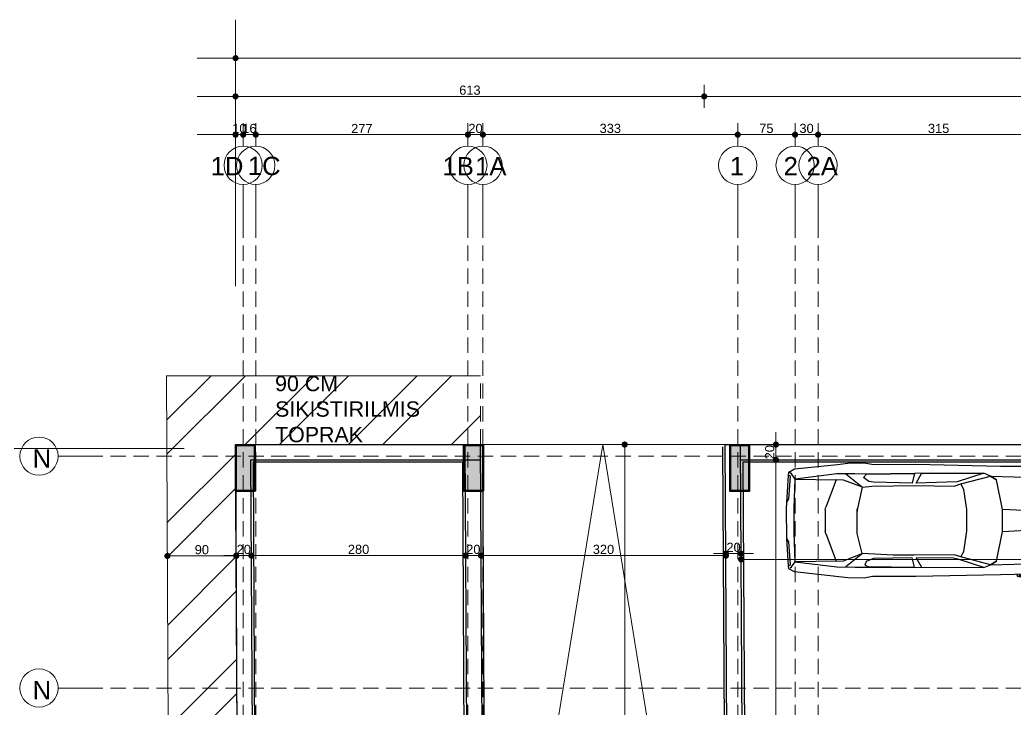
# Model space of a CAD drawing. Header units: millimetres. Extents: x 38129 to 72024, y -56282 to 16512.
# Drawn here: x 41713 to 43014, y -43202 to -42302 of the extents above; entities that cross this region are included whole.
import ezdxf

# ---------------------------------------------------------------- set-up
doc = ezdxf.new("R2010")
doc.units = ezdxf.units.MM
doc.linetypes.add('HIDDEN', pattern=[0.375, 0.25, -0.125])
for name, color, linetype, lineweight in [('AKS', 55, 'HIDDEN', 0), ('ARABA', 167, 'Continuous', 25), ('COLUMN4', 3, 'Continuous', 50), ('DIŞÖLÇÜ', 37, 'Continuous', 0), ('DUVAR', 255, 'Continuous', 30), ('Islak Tefriş', 35, 'Continuous', 13), ('mahal', 7, 'Continuous', 5), ('TARAMA', 252, 'Continuous', 0), ('ölçü İÇ', 31, 'Continuous', 0)]:
    doc.layers.add(name, color=color, linetype=linetype, lineweight=lineweight)
doc.layers.add('sıva', color=41, linetype='Continuous')
doc.styles.add('icdisolcu_yazi', font='arial.ttf')
doc.styles.get("Standard").update_dxf_attribs({"font": 'arial.ttf'})
doc.dimstyles.new('İç Ölçü', dxfattribs={"dimtxt": 12, "dimasz": 8, "dimexe": 5, "dimexo": 0, "dimgap": 2, "dimtad": 1, "dimdec": 0, "dimzin": 12, "dimdsep": 46, "dimtxsty": 'icdisolcu_yazi', "dimblk": 'DOT', "dimcen": 8, "dimdle": 5, "dimclrd": 256, "dimclre": 256, "dimclrt": 7, "dimadec": 0, "dimazin": 3, "dimtfac": 1, "dimtdec": 0, "dimtix": 1, "dimtmove": 2, "dimatfit": 3, "dimldrblk": 'DOT', "dimfxl": 0, "dimtolj": 1, "dimtzin": 0, "dimlwd": -1, "dimlwe": -1, "dimarcsym": 0})

# ---------------------------------------------------------------- blocks, each defined once
blk = doc.blocks.new('_Dot')
at = {"color": 0, "lineweight": -2}
blk.add_line((-0.5, 0), (-1, 0), dxfattribs=at)
at = {"color": 0, "lineweight": 30, "const_width": 0.5}
blk.add_lwpolyline([(-0.25, 0, 1), (0.25, 0, 1)], format="xyb", close=True, dxfattribs=at)
blk = doc.blocks.new('*D584')
at = {"layer": 'Defpoints', "color": 0, "lineweight": 120, "transparency": 16777216}
for p in [(42318.6, -42451.5), (42651.5, -42451.5), (42651.5, -42451.5)]:
    blk.add_point(p, dxfattribs=at)
at = {"layer": 'DIŞÖLÇÜ', "transparency": 16777216}
for p, q in [((42318.6, -42451.5), (42318.6, -42446.5)), ((42651.5, -42451.5), (42651.5, -42446.5))]:
    blk.add_line(p, q, dxfattribs=at)
at = {"layer": 'DIŞÖLÇÜ', "linetype": 'Continuous', "transparency": 16777216}
blk.add_line((42326.6, -42451.5), (42643.5, -42451.5), dxfattribs=at)
at = {"layer": 'DIŞÖLÇÜ', "transparency": 16777216, "xscale": 8, "yscale": 8, "zscale": 8, "rotation": 180}
blk.add_blockref('_Dot', (42318.6, -42451.5), dxfattribs=at)
at = {"layer": 'DIŞÖLÇÜ', "transparency": 16777216, "xscale": 8, "yscale": 8, "zscale": 8}
blk.add_blockref('_Dot', (42651.5, -42451.5), dxfattribs=at)
at = {"layer": 'DIŞÖLÇÜ', "color": 7, "transparency": 16777216, "insert": (42485, -42443.4), "char_height": 12, "attachment_point": 5, "style": 'icdisolcu_yazi'}
blk.add_mtext('\\A1;333', dxfattribs=at)
blk = doc.blocks.new('*D585')
at = {"layer": 'Defpoints', "color": 0, "lineweight": 120, "transparency": 16777216}
for p in [(42651.5, -42451.5), (42726.5, -42451.5), (42726.5, -42451.5)]:
    blk.add_point(p, dxfattribs=at)
at = {"layer": 'DIŞÖLÇÜ', "transparency": 16777216}
for p, q in [((42651.5, -42451.5), (42651.5, -42446.5)), ((42726.5, -42451.5), (42726.5, -42446.5))]:
    blk.add_line(p, q, dxfattribs=at)
at = {"layer": 'DIŞÖLÇÜ', "linetype": 'Continuous', "transparency": 16777216}
blk.add_line((42659.5, -42451.5), (42718.5, -42451.5), dxfattribs=at)
at = {"layer": 'DIŞÖLÇÜ', "transparency": 16777216, "xscale": 8, "yscale": 8, "zscale": 8, "rotation": 180}
blk.add_blockref('_Dot', (42651.5, -42451.5), dxfattribs=at)
at = {"layer": 'DIŞÖLÇÜ', "transparency": 16777216, "xscale": 8, "yscale": 8, "zscale": 8}
blk.add_blockref('_Dot', (42726.5, -42451.5), dxfattribs=at)
at = {"layer": 'DIŞÖLÇÜ', "color": 7, "transparency": 16777216, "insert": (42689, -42443.4), "char_height": 12, "attachment_point": 5, "style": 'icdisolcu_yazi'}
blk.add_mtext('\\A1;75', dxfattribs=at)
blk = doc.blocks.new('*D586')
at = {"layer": 'Defpoints', "color": 0, "lineweight": 120, "transparency": 16777216}
for p in [(42756.5, -42451.5), (43071.6, -42451.5), (43071.6, -42451.5)]:
    blk.add_point(p, dxfattribs=at)
at = {"layer": 'DIŞÖLÇÜ', "transparency": 16777216}
for p, q in [((42756.5, -42451.5), (42756.5, -42446.5)), ((43071.6, -42451.5), (43071.6, -42446.5))]:
    blk.add_line(p, q, dxfattribs=at)
at = {"layer": 'DIŞÖLÇÜ', "linetype": 'Continuous', "transparency": 16777216}
blk.add_line((42764.5, -42451.5), (43063.6, -42451.5), dxfattribs=at)
at = {"layer": 'DIŞÖLÇÜ', "transparency": 16777216, "xscale": 8, "yscale": 8, "zscale": 8, "rotation": 180}
blk.add_blockref('_Dot', (42756.5, -42451.5), dxfattribs=at)
at = {"layer": 'DIŞÖLÇÜ', "transparency": 16777216, "xscale": 8, "yscale": 8, "zscale": 8}
blk.add_blockref('_Dot', (43071.6, -42451.5), dxfattribs=at)
at = {"layer": 'DIŞÖLÇÜ', "color": 7, "transparency": 16777216, "insert": (42914.1, -42443.4), "char_height": 12, "attachment_point": 5, "style": 'icdisolcu_yazi'}
blk.add_mtext('\\A1;315', dxfattribs=at)
blk = doc.blocks.new('*D592')
at = {"layer": 'Defpoints', "color": 0, "lineweight": 120, "transparency": 16777216}
for p in [(41995.2, -42351.5), (44091.6, -42351.5), (44091.6, -42351.5)]:
    blk.add_point(p, dxfattribs=at)
at = {"layer": 'DIŞÖLÇÜ', "transparency": 16777216}
for p, q in [((41995.2, -42351.5), (41995.2, -42346.5)), ((44091.6, -42351.5), (44091.6, -42346.5))]:
    blk.add_line(p, q, dxfattribs=at)
at = {"layer": 'DIŞÖLÇÜ', "linetype": 'Continuous', "transparency": 16777216}
blk.add_line((42003.2, -42351.5), (44083.6, -42351.5), dxfattribs=at)
at = {"layer": 'DIŞÖLÇÜ', "transparency": 16777216, "xscale": 8, "yscale": 8, "zscale": 8, "rotation": 180}
blk.add_blockref('_Dot', (41995.2, -42351.5), dxfattribs=at)
at = {"layer": 'DIŞÖLÇÜ', "transparency": 16777216, "xscale": 8, "yscale": 8, "zscale": 8}
blk.add_blockref('_Dot', (44091.6, -42351.5), dxfattribs=at)
at = {"layer": 'DIŞÖLÇÜ', "color": 7, "transparency": 16777216, "insert": (43043.4, -42343.4), "char_height": 12, "attachment_point": 5, "style": 'icdisolcu_yazi'}
blk.add_mtext('\\A1;2096', dxfattribs=at)
blk = doc.blocks.new('*D610')
at = {"layer": 'Defpoints', "color": 0, "lineweight": 120, "transparency": 16777216}
for p in [(42607.7, -42401.5), (44091.6, -42401.5), (44091.6, -42401.5)]:
    blk.add_point(p, dxfattribs=at)
at = {"layer": 'DIŞÖLÇÜ', "transparency": 16777216}
for p, q in [((42607.7, -42401.5), (42607.7, -42396.5)), ((44091.6, -42401.5), (44091.6, -42396.5))]:
    blk.add_line(p, q, dxfattribs=at)
at = {"layer": 'DIŞÖLÇÜ', "linetype": 'Continuous', "transparency": 16777216}
blk.add_line((42615.7, -42401.5), (44083.6, -42401.5), dxfattribs=at)
at = {"layer": 'DIŞÖLÇÜ', "transparency": 16777216, "xscale": 8, "yscale": 8, "zscale": 8, "rotation": 180}
blk.add_blockref('_Dot', (42607.7, -42401.5), dxfattribs=at)
at = {"layer": 'DIŞÖLÇÜ', "transparency": 16777216, "xscale": 8, "yscale": 8, "zscale": 8}
blk.add_blockref('_Dot', (44091.6, -42401.5), dxfattribs=at)
at = {"layer": 'DIŞÖLÇÜ', "color": 7, "transparency": 16777216, "insert": (43349.7, -42393.4), "char_height": 12, "attachment_point": 5, "style": 'icdisolcu_yazi'}
blk.add_mtext('\\A1;1484', dxfattribs=at)
blk = doc.blocks.new('*D613')
at = {"layer": 'Defpoints', "color": 0, "lineweight": 120, "transparency": 16777216}
for p in [(41995.2, -42401.5), (41995.2, -42401.5), (42607.7, -42401.5)]:
    blk.add_point(p, dxfattribs=at)
at = {"layer": 'DIŞÖLÇÜ', "transparency": 16777216}
for p, q in [((41995.2, -42401.5), (41995.2, -42396.5)), ((42607.7, -42401.5), (42607.7, -42396.5))]:
    blk.add_line(p, q, dxfattribs=at)
at = {"layer": 'DIŞÖLÇÜ', "linetype": 'Continuous', "transparency": 16777216}
blk.add_line((42599.7, -42401.5), (42003.2, -42401.5), dxfattribs=at)
at = {"layer": 'DIŞÖLÇÜ', "transparency": 16777216, "xscale": 8, "yscale": 8, "zscale": 8, "rotation": 180}
blk.add_blockref('_Dot', (41995.2, -42401.5), dxfattribs=at)
at = {"layer": 'DIŞÖLÇÜ', "transparency": 16777216, "xscale": 8, "yscale": 8, "zscale": 8}
blk.add_blockref('_Dot', (42607.7, -42401.5), dxfattribs=at)
at = {"layer": 'DIŞÖLÇÜ', "color": 7, "transparency": 16777216, "insert": (42301.5, -42393.4), "char_height": 12, "attachment_point": 5, "style": 'icdisolcu_yazi'}
blk.add_mtext('\\A1;613', dxfattribs=at)
blk = doc.blocks.new('*D614')
at = {"layer": 'Defpoints', "color": 0, "lineweight": 120, "transparency": 16777216}
for p in [(42726.5, -42451.5), (42756.5, -42451.5), (42756.5, -42451.5)]:
    blk.add_point(p, dxfattribs=at)
at = {"layer": 'DIŞÖLÇÜ', "transparency": 16777216}
for p, q in [((42726.5, -42451.5), (42726.5, -42446.5)), ((42756.5, -42451.5), (42756.5, -42446.5))]:
    blk.add_line(p, q, dxfattribs=at)
at = {"layer": 'DIŞÖLÇÜ', "linetype": 'Continuous', "transparency": 16777216}
blk.add_line((42734.5, -42451.5), (42748.5, -42451.5), dxfattribs=at)
at = {"layer": 'DIŞÖLÇÜ', "transparency": 16777216, "xscale": 8, "yscale": 8, "zscale": 8, "rotation": 180}
blk.add_blockref('_Dot', (42726.5, -42451.5), dxfattribs=at)
at = {"layer": 'DIŞÖLÇÜ', "transparency": 16777216, "xscale": 8, "yscale": 8, "zscale": 8}
blk.add_blockref('_Dot', (42756.5, -42451.5), dxfattribs=at)
at = {"layer": 'DIŞÖLÇÜ', "color": 7, "transparency": 16777216, "insert": (42741.5, -42443.4), "char_height": 12, "attachment_point": 5, "style": 'icdisolcu_yazi'}
blk.add_mtext('\\A1;30', dxfattribs=at)
blk = doc.blocks.new('*D616')
at = {"layer": 'Defpoints', "color": 0, "lineweight": 120, "transparency": 16777216}
for p in [(42298.9, -42451.5), (42298.9, -42451.5), (42318.6, -42451.5)]:
    blk.add_point(p, dxfattribs=at)
at = {"layer": 'DIŞÖLÇÜ', "linetype": 'Continuous', "transparency": 16777216}
for p, q in [((42290.9, -42451.5), (42282.9, -42451.5)), ((42318.6, -42451.5), (42298.9, -42451.5)), ((42326.6, -42451.5), (42334.6, -42451.5))]:
    blk.add_line(p, q, dxfattribs=at)
at = {"layer": 'DIŞÖLÇÜ', "transparency": 16777216}
for p, q in [((42298.9, -42451.5), (42298.9, -42446.5)), ((42318.6, -42451.5), (42318.6, -42446.5))]:
    blk.add_line(p, q, dxfattribs=at)
at = {"layer": 'DIŞÖLÇÜ', "transparency": 16777216, "xscale": 8, "yscale": 8, "zscale": 8}
blk.add_blockref('_Dot', (42298.9, -42451.5), dxfattribs=at)
at = {"layer": 'DIŞÖLÇÜ', "transparency": 16777216, "xscale": 8, "yscale": 8, "zscale": 8, "rotation": 180}
blk.add_blockref('_Dot', (42318.6, -42451.5), dxfattribs=at)
at = {"layer": 'DIŞÖLÇÜ', "color": 7, "transparency": 16777216, "insert": (42308.8, -42443.4), "char_height": 12, "attachment_point": 5, "style": 'icdisolcu_yazi'}
blk.add_mtext('\\A1;20', dxfattribs=at)
blk = doc.blocks.new('*D617')
at = {"layer": 'Defpoints', "color": 0, "lineweight": 120, "transparency": 16777216}
for p in [(42021.6, -42451.5), (42021.6, -42451.5), (42298.9, -42451.5)]:
    blk.add_point(p, dxfattribs=at)
at = {"layer": 'DIŞÖLÇÜ', "transparency": 16777216}
for p, q in [((42021.6, -42451.5), (42021.6, -42446.5)), ((42298.9, -42451.5), (42298.9, -42446.5))]:
    blk.add_line(p, q, dxfattribs=at)
at = {"layer": 'DIŞÖLÇÜ', "linetype": 'Continuous', "transparency": 16777216}
blk.add_line((42290.9, -42451.5), (42029.6, -42451.5), dxfattribs=at)
at = {"layer": 'DIŞÖLÇÜ', "transparency": 16777216, "xscale": 8, "yscale": 8, "zscale": 8, "rotation": 180}
blk.add_blockref('_Dot', (42021.6, -42451.5), dxfattribs=at)
at = {"layer": 'DIŞÖLÇÜ', "transparency": 16777216, "xscale": 8, "yscale": 8, "zscale": 8}
blk.add_blockref('_Dot', (42298.9, -42451.5), dxfattribs=at)
at = {"layer": 'DIŞÖLÇÜ', "color": 7, "transparency": 16777216, "insert": (42160.3, -42443.5), "char_height": 12, "attachment_point": 5, "style": 'icdisolcu_yazi'}
blk.add_mtext('\\A1;277', dxfattribs=at)
blk = doc.blocks.new('*D618')
at = {"layer": 'Defpoints', "color": 0, "lineweight": 120, "transparency": 16777216}
for p in [(42005.2, -42451.5), (42005.2, -42451.5), (42021.6, -42451.5)]:
    blk.add_point(p, dxfattribs=at)
at = {"layer": 'DIŞÖLÇÜ', "linetype": 'Continuous', "transparency": 16777216}
for p, q in [((41997.2, -42451.5), (41989.2, -42451.5)), ((42021.6, -42451.5), (42005.2, -42451.5)), ((42029.6, -42451.5), (42037.6, -42451.5))]:
    blk.add_line(p, q, dxfattribs=at)
at = {"layer": 'DIŞÖLÇÜ', "transparency": 16777216}
for p, q in [((42005.2, -42451.5), (42005.2, -42446.5)), ((42021.6, -42451.5), (42021.6, -42446.5))]:
    blk.add_line(p, q, dxfattribs=at)
at = {"layer": 'DIŞÖLÇÜ', "transparency": 16777216, "xscale": 8, "yscale": 8, "zscale": 8}
blk.add_blockref('_Dot', (42005.2, -42451.5), dxfattribs=at)
at = {"layer": 'DIŞÖLÇÜ', "transparency": 16777216, "xscale": 8, "yscale": 8, "zscale": 8, "rotation": 180}
blk.add_blockref('_Dot', (42021.6, -42451.5), dxfattribs=at)
at = {"layer": 'DIŞÖLÇÜ', "color": 7, "transparency": 16777216, "insert": (42013.4, -42443.4), "char_height": 12, "attachment_point": 5, "style": 'icdisolcu_yazi'}
blk.add_mtext('\\A1;16', dxfattribs=at)
blk = doc.blocks.new('*D619')
at = {"layer": 'Defpoints', "color": 0, "lineweight": 120, "transparency": 16777216}
for p in [(41995.2, -42451.5), (41995.2, -42451.5), (42005.2, -42451.5)]:
    blk.add_point(p, dxfattribs=at)
at = {"layer": 'DIŞÖLÇÜ', "linetype": 'Continuous', "transparency": 16777216}
for p, q in [((41987.2, -42451.5), (41979.2, -42451.5)), ((42005.2, -42451.5), (41995.2, -42451.5)), ((42013.2, -42451.5), (42021.2, -42451.5))]:
    blk.add_line(p, q, dxfattribs=at)
at = {"layer": 'DIŞÖLÇÜ', "transparency": 16777216}
for p, q in [((41995.2, -42451.5), (41995.2, -42446.5)), ((42005.2, -42451.5), (42005.2, -42446.5))]:
    blk.add_line(p, q, dxfattribs=at)
at = {"layer": 'DIŞÖLÇÜ', "transparency": 16777216, "xscale": 8, "yscale": 8, "zscale": 8}
blk.add_blockref('_Dot', (41995.2, -42451.5), dxfattribs=at)
at = {"layer": 'DIŞÖLÇÜ', "transparency": 16777216, "xscale": 8, "yscale": 8, "zscale": 8, "rotation": 180}
blk.add_blockref('_Dot', (42005.2, -42451.5), dxfattribs=at)
at = {"layer": 'DIŞÖLÇÜ', "color": 7, "transparency": 16777216, "insert": (42000.2, -42443.4), "char_height": 12, "attachment_point": 5, "style": 'icdisolcu_yazi'}
blk.add_mtext('\\A1;10', dxfattribs=at)
blk = doc.blocks.new('ARABA PLAN2')
at = {"layer": 'ARABA'}
for p, q in [((-383.6, 66.6), (-390.9, 62.5)), ((-315.1, 74.1), (-383.6, 66.6)), ((-294, 74.4), (-315.1, 74.1)), ((-283.2, 72.6), (-294, 74.4)), ((-227.6, 72.6), (-283.2, 72.6)), ((-118.5, 70.2), (-227.6, 72.6)), ((-81.7, 69.3), (-118.5, 70.2)), ((-96.6, 72.2), (-97.3, 69.8)), ((-93.8, 73.1), (-96.6, 72.2)), ((-96.6, 72.2), (-87.4, 69.5)), ((-93.6, 71.3), (-94.3, 69.6)), ((-92.5, 72.6), (-93.8, 73.1)), ((-91.1, 72.2), (-93.6, 71.3)), ((-93.6, 71.3), (-93.6, 71.3)), ((-81.7, 69.3), (-92.5, 72.6)), ((-66.9, 69.8), (-81.7, 69.3)), ((-52.9, 67.5), (-66.9, 69.8)), ((-52.9, 67.5), (-50.4, 70.5)), ((-52.9, 67.5), (-27.5, 64.5)), ((-50.4, 70.5), (-26.8, 68.8)), ((-27.5, 64.5), (-19.5, 62.3)), ((-26.8, 68.8), (-17.1, 66.6)), ((-17.1, 66.6), (-8.9, 56.5)), ((-391.4, 58.5), (-393.8, 23.6)), ((-390.9, 62.5), (-391.4, 58.5)), ((-391.4, 58.5), (-388.8, 57)), ((-388.8, 57), (-390.9, 28)), ((-389.2, 61.3), (-387.6, 60)), ((-387.6, 60), (-383, 53.4)), ((-383, 53.4), (-384.3, 16)), ((-383, 53.4), (-329.2, 60)), ((-330, 52.7), (-383, 53.4)), ((-343.6, 17.3), (-330, 52.7)), ((-330, 52.7), (-320.5, 52.2)), ((-329.2, 60), (-306.3, 60.3)), ((-320.5, 52.2), (-296.6, 42.9)), ((-296.3, 42.9), (-317.6, 60.1)), ((-306.3, 60.3), (-229.1, 60.6)), ((-293.1, 57.7), (-289.1, 59.7)), ((-291.6, 53), (-293.1, 57.7)), ((-281.9, 49.3), (-291.6, 53)), ((-289.1, 59.7), (-229.3, 60.5)), ((-229.3, 60.5), (-232.5, 48.4)), ((-229.1, 60.6), (-140.1, 60.9)), ((-227.1, 48.4), (-220.4, 60.6)), ((-220.4, 60.6), (-140.1, 60.9)), ((-140.1, 60.9), (-171.7, 50.5)), ((-131.6, 57.3), (-169.8, 47.3)), ((-140.1, 60.9), (-131.6, 57.3)), ((-131.6, 57.3), (-123.9, 52.6)), ((-123.9, 52.6), (-131.6, 57.3)), ((-131.6, 57.3), (-29.9, 54.5)), ((-123.9, 52.6), (-116.1, 14.4)), ((-27.5, 52.6), (-24.2, 40.3)), ((-19.5, 62.3), (-14.9, 55)), ((-14.9, 55), (-13.2, 50.9)), ((-8.9, 56.5), (0, 0)), ((-296.6, 42.9), (-303.1, 16.9)), ((-256.8, 44.9), (-296.3, 42.9)), ((-232.5, 48.4), (-281.9, 49.3)), ((-229.6, 45), (-256.8, 44.9)), ((-178.1, 44.4), (-229.6, 45)), ((-179, 48.8), (-227.1, 48.4)), ((-171.7, 50.5), (-179, 48.8)), ((-169.8, 47.3), (-178.1, 44.4)), ((-169.8, 47.3), (-165.8, 40.1)), ((-165.8, 40.1), (-162.1, 14.1)), ((-24.2, 40.3), (-22.2, 28.6)), ((-10.7, 17.7), (-13.2, 50.9)), ((-13.2, 50.9), (-11.8, 50.9)), ((-13.1, 49.9), (-11.8, 49.9)), ((-11.8, 47.9), (-12.9, 47.9)), ((-12.7, 45), (-11.8, 45)), ((-12.5, 42.2), (-11.7, 42.2)), ((-11.7, 39.8), (-12.3, 39.8)), ((-11.8, 39.2), (-12.3, 39.2)), ((-11.8, 50.9), (-11.8, 49.9)), ((-11.8, 49.9), (-11.8, 39.2)), ((-11.8, 45), (-11.8, 47.9)), ((-11.8, 45), (-11.8, 45)), ((-390.9, 28), (-393.8, 23.6)), ((-22.2, 28.6), (-19.2, 14.8)), ((-12.1, 37.2), (-9.3, 37.2)), ((-12, 35.7), (-9.3, 35.7)), ((-9.3, 32.2), (-11.8, 32.2)), ((-11.5, 28.6), (-9.3, 28.6)), ((-9.3, 27.1), (-11.4, 27.1)), ((-9.3, 37.2), (-9.3, 27.1)), ((-393.8, 23.6), (-394, -15.3)), ((-384.3, 16), (-384.3, -15.5)), ((-344.2, -13.8), (-344.2, 14.3)), ((-303.3, 15.1), (-303.3, -14.6)), ((-162.1, 14.1), (-162.1, -14)), ((-116.1, 14.4), (-116.1, -13.9)), ((-116.1, 14.4), (-20.8, 9.5)), ((-19.2, 14.8), (-18.8, 10.6)), ((-7.9, 0.3), (-10.7, 17.7)), ((-20.8, 9.5), (-12.5, 7.2)), ((-18.8, 10.6), (-18.8, 8.9)), ((-12.5, 7.2), (-8.6, 0)), ((-8.6, 0), (-12.5, -6.7)), ((-10.7, -17.5), (-7.9, 0.3)), ((0, 0), (-8.9, -56)), ((-303.1, -11.4), (-296.3, -42.4)), ((-20.8, -9), (-116.1, -13.9)), ((-12.5, -6.7), (-20.8, -9)), ((-19.2, -14.3), (-18.8, -10.1)), ((-18.8, -10.1), (-18.8, -8.4)), ((-394, -15.3), (-391.4, -58.1)), ((-393.8, -23.1), (-390.9, -27.5)), ((-384.3, -15.5), (-382.9, -52.9)), ((-330, -52.2), (-343.6, -16.8)), ((-162.1, -14), (-165.8, -39.6)), ((-116.1, -13.9), (-123.9, -52.1)), ((-22.2, -28.1), (-19.2, -14.3)), ((-10.7, -17.2), (-13.2, -50.4)), ((-390.9, -27.5), (-388.8, -56.5)), ((-24.2, -39.8), (-22.2, -28.1)), ((-12.1, -36.7), (-9.3, -36.7)), ((-12, -35.2), (-9.3, -35.2)), ((-9.3, -31.7), (-11.8, -31.7)), ((-11.5, -28.1), (-9.3, -28.1)), ((-9.3, -26.6), (-11.4, -26.6)), ((-9.3, -36.7), (-9.3, -26.6)), ((-296.3, -42.4), (-320.5, -51.7)), ((-317.6, -59.6), (-296.3, -42.4)), ((-296.3, -42.4), (-284.1, -44)), ((-288.2, -49.8), (-294.9, -55.2)), ((-281.9, -48.8), (-288.2, -49.8)), ((-284.1, -44), (-256.8, -44.4)), ((-232.5, -47.9), (-281.9, -48.8)), ((-256.8, -44.4), (-229.6, -44.5)), ((-229.3, -60), (-232.5, -47.9)), ((-229.6, -44.5), (-178.1, -43.9)), ((-227.1, -47.9), (-220.4, -60.1)), ((-174.2, -49.3), (-227.1, -47.9)), ((-178.1, -43.9), (-169.8, -46.8)), ((-140.1, -60.4), (-174.2, -49.3)), ((-165.8, -39.6), (-169.8, -46.8)), ((-169.8, -46.8), (-131.6, -56.8)), ((-27.5, -52.1), (-24.2, -39.8)), ((-13.2, -50.4), (-14.9, -54.5)), ((-13.2, -50.4), (-11.8, -50.4)), ((-13.1, -49.4), (-11.8, -49.4)), ((-11.8, -47.4), (-12.9, -47.4)), ((-12.7, -44.5), (-11.8, -44.5)), ((-12.5, -41.7), (-11.7, -41.7)), ((-11.8, -38.7), (-12.3, -38.7)), ((-11.7, -39.3), (-12.3, -39.3)), ((-11.8, -49.4), (-11.8, -38.7)), ((-11.8, -44.5), (-11.8, -47.4)), ((-11.8, -44.5), (-11.8, -44.5)), ((-11.8, -50.4), (-11.8, -49.4)), ((-388.8, -56.5), (-391.4, -58.1)), ((-391.4, -58.1), (-390.9, -62)), ((-389.2, -60.8), (-390.9, -62)), ((-390.9, -62), (-383.6, -66.1)), ((-387.6, -59.5), (-389.2, -60.8)), ((-382.9, -52.9), (-387.6, -59.5)), ((-382.9, -52.9), (-330, -52.2)), ((-329.2, -59.5), (-382.9, -52.9)), ((-320.5, -51.7), (-330, -52.2)), ((-317.6, -59.6), (-329.2, -59.5)), ((-306.3, -59.8), (-317.6, -59.6)), ((-291.2, -59.1), (-306.3, -59.8)), ((-294.9, -55.2), (-291.2, -59.1)), ((-229.3, -60), (-291.2, -59.1)), ((-291.2, -59.1), (-229.3, -60)), ((-140.1, -60.4), (-229.3, -60)), ((-220.4, -60.1), (-140.1, -60.4)), ((-131.6, -56.8), (-140.1, -60.4)), ((-123.9, -52.1), (-131.6, -56.8)), ((-131.6, -56.8), (-123.9, -52.1)), ((-131.6, -56.8), (-29.9, -54)), ((-52.9, -67), (-27.5, -64)), ((-27.5, -64), (-19.5, -61.8)), ((-19.5, -61.8), (-14.9, -54.5)), ((-8.9, -56), (-17.1, -66.1)), ((-383.6, -66.1), (-328.6, -71.6)), ((-328.6, -71.6), (-315.1, -73.6)), ((-315.1, -73.6), (-294, -73.9)), ((-294, -73.9), (-281.6, -71.6)), ((-281.6, -71.6), (-227.6, -72.1)), ((-227.6, -72.1), (-118.5, -69.7)), ((-118.5, -69.7), (-82.3, -69.7)), ((-82.3, -69.7), (-66.9, -69.3)), ((-77, -70.5), (-79.7, -69.7)), ((-69.3, -73), (-77, -70.5)), ((-74.6, -69.5), (-68, -71.7)), ((-62.3, -75.2), (-69.3, -73)), ((-68, -71.7), (-69.2, -73)), ((-67.2, -69.4), (-68, -71.7)), ((-68, -71.7), (-60.5, -74.1)), ((-66.9, -69.3), (-52.9, -67)), ((-60.5, -74.1), (-62.5, -75.2)), ((-57.4, -76.8), (-62.3, -75.2)), ((-58.6, -68.1), (-60.5, -74.1)), ((-60.5, -74.1), (-54.9, -75.9)), ((-54.9, -75.9), (-57.4, -76.8)), ((-54.7, -77.7), (-57.4, -76.8)), ((-52.4, -67.9), (-54.9, -75.9)), ((-54.9, -75.9), (-51.9, -76.8)), ((-51.9, -76.8), (-54.7, -77.7)), ((-50.4, -70), (-52.9, -67)), ((-49.7, -69.7), (-51.9, -76.8)), ((-26.8, -68.3), (-50.4, -70)), ((-17.1, -66.1), (-26.8, -68.3))]:
    blk.add_line(p, q, dxfattribs=at)
for centre, radius, start, end in [((-30, 52), 2.55, 14.836, 88.4014), ((-335.7, 14.3), 8.5, 158.9292, 180), ((-294.8, 15.1), 8.5, 168.1297, 180), ((-328.8, -11.4), 25.7, 352.9, 0.0069), ((-335.7, -13.8), 8.5, 180, 201.0708), ((-30, -51.5), 2.55, 271.5986, 345.164)]:
    blk.add_arc(centre, radius, start, end, dxfattribs=at)
blk = doc.blocks.new('*D704')
at = {"layer": 'Defpoints', "color": 0, "lineweight": 120, "transparency": 16777216}
for p in [(42502.2, -42856.5), (42503.8, -42856.5), (42502, -43880.9)]:
    blk.add_point(p, dxfattribs=at)
at = {"layer": 'ölçü İÇ', "transparency": 16777216}
for p, q in [((42502.2, -42856.5), (42508.8, -42856.5)), ((42502, -43880.9), (42508.8, -43880.9))]:
    blk.add_line(p, q, dxfattribs=at)
at = {"layer": 'ölçü İÇ', "linetype": 'Continuous', "transparency": 16777216}
blk.add_line((42503.8, -43872.9), (42503.8, -42864.5), dxfattribs=at)
at = {"layer": 'ölçü İÇ', "transparency": 16777216, "xscale": 8, "yscale": 8, "zscale": 8}
for p, rotation in [((42503.8, -42856.5), 90), ((42503.8, -43880.9), 270)]:
    blk.add_blockref('_Dot', p, dxfattribs=dict(at, rotation=rotation))
at = {"layer": 'ölçü İÇ', "color": 7, "transparency": 16777216, "insert": (42495.6, -43368.7), "char_height": 12, "attachment_point": 5, "rotation": 90, "style": 'icdisolcu_yazi'}
blk.add_mtext('\\A1;1024', dxfattribs=at)
blk = doc.blocks.new('*D705')
at = {"layer": 'Defpoints', "color": 0, "lineweight": 120, "transparency": 16777216}
for p in [(41996, -43001.8), (42016, -43001.7), (42016, -43001.7)]:
    blk.add_point(p, dxfattribs=at)
at = {"layer": 'ölçü İÇ', "transparency": 16777216}
for p, q in [((41996, -43001.8), (41996, -42996.7)), ((42016, -43001.7), (42016, -42996.7))]:
    blk.add_line(p, q, dxfattribs=at)
at = {"layer": 'ölçü İÇ', "linetype": 'Continuous', "transparency": 16777216}
for p, q in [((41988, -43001.7), (41980, -43001.7)), ((41996, -43001.7), (42016, -43001.7)), ((42024, -43001.7), (42032, -43001.7))]:
    blk.add_line(p, q, dxfattribs=at)
at = {"layer": 'ölçü İÇ', "transparency": 16777216, "xscale": 8, "yscale": 8, "zscale": 8}
blk.add_blockref('_Dot', (41996, -43001.7), dxfattribs=at)
at = {"layer": 'ölçü İÇ', "transparency": 16777216, "xscale": 8, "yscale": 8, "zscale": 8, "rotation": 180}
blk.add_blockref('_Dot', (42016, -43001.7), dxfattribs=at)
at = {"layer": 'ölçü İÇ', "color": 7, "transparency": 16777216, "insert": (42006, -42993.6), "char_height": 12, "attachment_point": 5, "style": 'icdisolcu_yazi'}
blk.add_mtext('\\A1;20', dxfattribs=at)
blk = doc.blocks.new('*D706')
at = {"layer": 'Defpoints', "color": 0, "lineweight": 120, "transparency": 16777216}
for p in [(42016, -43001.6), (42296, -43000), (42296, -43001.6)]:
    blk.add_point(p, dxfattribs=at)
at = {"layer": 'ölçü İÇ', "transparency": 16777216}
for p, q in [((42016, -43001.6), (42016, -43006.6)), ((42296, -43000), (42296, -43006.6))]:
    blk.add_line(p, q, dxfattribs=at)
at = {"layer": 'ölçü İÇ', "linetype": 'Continuous', "transparency": 16777216}
blk.add_line((42024, -43001.6), (42288, -43001.6), dxfattribs=at)
at = {"layer": 'ölçü İÇ', "transparency": 16777216, "xscale": 8, "yscale": 8, "zscale": 8, "rotation": 180}
blk.add_blockref('_Dot', (42016, -43001.6), dxfattribs=at)
at = {"layer": 'ölçü İÇ', "transparency": 16777216, "xscale": 8, "yscale": 8, "zscale": 8}
blk.add_blockref('_Dot', (42296, -43001.6), dxfattribs=at)
at = {"layer": 'ölçü İÇ', "color": 7, "transparency": 16777216, "insert": (42156, -42993.5), "char_height": 12, "attachment_point": 5, "style": 'icdisolcu_yazi'}
blk.add_mtext('\\A1;280', dxfattribs=at)
blk = doc.blocks.new('*D707')
at = {"layer": 'Defpoints', "color": 0, "lineweight": 120, "transparency": 16777216}
for p in [(42296, -43000), (42316, -42999.9), (42316, -43001.7)]:
    blk.add_point(p, dxfattribs=at)
at = {"layer": 'ölçü İÇ', "linetype": 'Continuous', "transparency": 16777216}
for p, q in [((42288, -43001.7), (42280, -43001.7)), ((42296, -43001.7), (42316, -43001.7)), ((42324, -43001.7), (42332, -43001.7))]:
    blk.add_line(p, q, dxfattribs=at)
at = {"layer": 'ölçü İÇ', "transparency": 16777216}
for p, q in [((42296, -43000), (42296, -43006.7)), ((42316, -42999.9), (42316, -43006.7))]:
    blk.add_line(p, q, dxfattribs=at)
at = {"layer": 'ölçü İÇ', "transparency": 16777216, "xscale": 8, "yscale": 8, "zscale": 8}
blk.add_blockref('_Dot', (42296, -43001.7), dxfattribs=at)
at = {"layer": 'ölçü İÇ', "transparency": 16777216, "xscale": 8, "yscale": 8, "zscale": 8, "rotation": 180}
blk.add_blockref('_Dot', (42316, -43001.7), dxfattribs=at)
at = {"layer": 'ölçü İÇ', "color": 7, "transparency": 16777216, "insert": (42306, -42993.6), "char_height": 12, "attachment_point": 5, "style": 'icdisolcu_yazi'}
blk.add_mtext('\\A1;20', dxfattribs=at)
blk = doc.blocks.new('*D708')
at = {"layer": 'Defpoints', "color": 0, "lineweight": 120, "transparency": 16777216}
for p in [(42316, -42999.9), (42636.1, -43001.7), (42636.1, -43008.1)]:
    blk.add_point(p, dxfattribs=at)
at = {"layer": 'ölçü İÇ', "transparency": 16777216}
for p, q in [((42636.1, -43006.7), (42636.1, -42996.7)), ((42316, -42999.9), (42316, -43006.7))]:
    blk.add_line(p, q, dxfattribs=at)
at = {"layer": 'ölçü İÇ', "linetype": 'Continuous', "transparency": 16777216}
blk.add_line((42324, -43001.7), (42628.1, -43001.7), dxfattribs=at)
at = {"layer": 'ölçü İÇ', "transparency": 16777216, "xscale": 8, "yscale": 8, "zscale": 8, "rotation": 180}
blk.add_blockref('_Dot', (42316, -43001.7), dxfattribs=at)
at = {"layer": 'ölçü İÇ', "transparency": 16777216, "xscale": 8, "yscale": 8, "zscale": 8}
blk.add_blockref('_Dot', (42636.1, -43001.7), dxfattribs=at)
at = {"layer": 'ölçü İÇ', "color": 7, "transparency": 16777216, "insert": (42476.1, -42993.6), "char_height": 12, "attachment_point": 5, "style": 'icdisolcu_yazi'}
blk.add_mtext('\\A1;320', dxfattribs=at)
blk = doc.blocks.new('*D709')
at = {"layer": 'Defpoints', "color": 0, "lineweight": 120, "transparency": 16777216}
for p in [(42656, -42995.1), (42656, -42999), (42636.1, -43008.1)]:
    blk.add_point(p, dxfattribs=at)
at = {"layer": 'ölçü İÇ', "linetype": 'Continuous', "transparency": 16777216}
for p, q in [((42628.1, -42999), (42620.1, -42999)), ((42636.1, -42999), (42656, -42999)), ((42664, -42999), (42672, -42999))]:
    blk.add_line(p, q, dxfattribs=at)
at = {"layer": 'ölçü İÇ', "transparency": 16777216}
for p, q in [((42636.1, -43004), (42636.1, -42994)), ((42656, -42995.1), (42656, -43004))]:
    blk.add_line(p, q, dxfattribs=at)
at = {"layer": 'ölçü İÇ', "transparency": 16777216, "xscale": 8, "yscale": 8, "zscale": 8}
blk.add_blockref('_Dot', (42636.1, -42999), dxfattribs=at)
at = {"layer": 'ölçü İÇ', "transparency": 16777216, "xscale": 8, "yscale": 8, "zscale": 8, "rotation": 180}
blk.add_blockref('_Dot', (42656, -42999), dxfattribs=at)
at = {"layer": 'ölçü İÇ', "color": 7, "transparency": 16777216, "insert": (42646.1, -42990.9), "char_height": 12, "attachment_point": 5, "style": 'icdisolcu_yazi'}
blk.add_mtext('\\A1;20', dxfattribs=at)
blk = doc.blocks.new('*D710')
at = {"layer": 'Defpoints', "color": 0, "lineweight": 120, "transparency": 16777216}
for p in [(42656, -42995.1), (44071.6, -43006.7), (44071.6, -43006.7)]:
    blk.add_point(p, dxfattribs=at)
at = {"layer": 'ölçü İÇ', "transparency": 16777216}
for p, q in [((42656, -43001.7), (42656, -43011.7)), ((44071.6, -43006.7), (44071.6, -43011.7))]:
    blk.add_line(p, q, dxfattribs=at)
at = {"layer": 'ölçü İÇ', "linetype": 'Continuous', "transparency": 16777216}
blk.add_line((42664, -43006.7), (44063.6, -43006.7), dxfattribs=at)
at = {"layer": 'ölçü İÇ', "transparency": 16777216, "xscale": 8, "yscale": 8, "zscale": 8, "rotation": 180}
blk.add_blockref('_Dot', (42656, -43006.7), dxfattribs=at)
at = {"layer": 'ölçü İÇ', "transparency": 16777216, "xscale": 8, "yscale": 8, "zscale": 8}
blk.add_blockref('_Dot', (44071.6, -43006.7), dxfattribs=at)
at = {"layer": 'ölçü İÇ', "color": 7, "transparency": 16777216, "insert": (43363.8, -42998.6), "char_height": 12, "attachment_point": 5, "style": 'icdisolcu_yazi'}
blk.add_mtext('\\A1;1416', dxfattribs=at)
blk = doc.blocks.new('*D722')
at = {"layer": 'Defpoints', "color": 0, "lineweight": 120, "transparency": 16777216}
for p in [(42701.5, -42876.5), (42701.5, -42876.5), (42701.5, -43860.9)]:
    blk.add_point(p, dxfattribs=at)
at = {"layer": 'ölçü İÇ', "transparency": 16777216}
for p, q in [((42701.5, -42876.5), (42706.5, -42876.5)), ((42701.5, -43860.9), (42696.5, -43860.9))]:
    blk.add_line(p, q, dxfattribs=at)
at = {"layer": 'ölçü İÇ', "linetype": 'Continuous', "transparency": 16777216}
blk.add_line((42701.5, -43852.9), (42701.5, -42884.5), dxfattribs=at)
at = {"layer": 'ölçü İÇ', "transparency": 16777216, "xscale": 8, "yscale": 8, "zscale": 8}
for p, rotation in [((42701.5, -42876.5), 90), ((42701.5, -43860.9), 270)]:
    blk.add_blockref('_Dot', p, dxfattribs=dict(at, rotation=rotation))
at = {"layer": 'ölçü İÇ', "color": 7, "transparency": 16777216, "insert": (42693.4, -43368.7), "char_height": 12, "attachment_point": 5, "rotation": 90, "style": 'icdisolcu_yazi'}
blk.add_mtext('\\A1;984', dxfattribs=at)
blk = doc.blocks.new('*D723')
at = {"layer": 'Defpoints', "color": 0, "lineweight": 120, "transparency": 16777216}
for p in [(42701.5, -42856.5), (42701.5, -42856.5), (42701.5, -42876.5)]:
    blk.add_point(p, dxfattribs=at)
at = {"layer": 'ölçü İÇ', "linetype": 'Continuous', "transparency": 16777216}
for p, q in [((42701.5, -42848.5), (42701.5, -42840.5)), ((42701.5, -42876.5), (42701.5, -42856.5)), ((42701.5, -42884.5), (42701.5, -42892.5))]:
    blk.add_line(p, q, dxfattribs=at)
at = {"layer": 'ölçü İÇ', "transparency": 16777216}
for p, q in [((42701.5, -42856.5), (42706.5, -42856.5)), ((42701.5, -42876.5), (42706.5, -42876.5))]:
    blk.add_line(p, q, dxfattribs=at)
at = {"layer": 'ölçü İÇ', "transparency": 16777216, "xscale": 8, "yscale": 8, "zscale": 8}
for p, rotation in [((42701.5, -42856.5), 270), ((42701.5, -42876.5), 90)]:
    blk.add_blockref('_Dot', p, dxfattribs=dict(at, rotation=rotation))
at = {"layer": 'ölçü İÇ', "color": 7, "transparency": 16777216, "insert": (42693.4, -42866.5), "char_height": 12, "attachment_point": 5, "rotation": 90, "style": 'icdisolcu_yazi'}
blk.add_mtext('\\A1;20', dxfattribs=at)
blk = doc.blocks.new('*D749')
at = {"layer": 'Defpoints', "color": 0, "lineweight": 120, "transparency": 16777216}
for p in [(41906.2, -43002.1), (41906.2, -43002.1), (41996.2, -43001.7)]:
    blk.add_point(p, dxfattribs=at)
at = {"layer": 'ölçü İÇ', "transparency": 16777216}
for p, q in [((41906.2, -43002.1), (41906.2, -42997.1)), ((41996.2, -43001.7), (41996.2, -43007.1))]:
    blk.add_line(p, q, dxfattribs=at)
at = {"layer": 'ölçü İÇ', "linetype": 'Continuous', "transparency": 16777216}
blk.add_line((41988.2, -43002.1), (41914.2, -43002.1), dxfattribs=at)
at = {"layer": 'ölçü İÇ', "transparency": 16777216, "xscale": 8, "yscale": 8, "zscale": 8, "rotation": 180}
blk.add_blockref('_Dot', (41906.2, -43002.1), dxfattribs=at)
at = {"layer": 'ölçü İÇ', "transparency": 16777216, "xscale": 8, "yscale": 8, "zscale": 8}
blk.add_blockref('_Dot', (41996.2, -43002.1), dxfattribs=at)
at = {"layer": 'ölçü İÇ', "color": 7, "transparency": 16777216, "insert": (41951.2, -42994), "char_height": 12, "attachment_point": 5, "style": 'icdisolcu_yazi'}
blk.add_mtext('\\A1;90', dxfattribs=at)
blk = doc.blocks.new('rewtertwe')
at = {"layer": 'TARAMA', "lineweight": -3}
h = blk.add_hatch(dxfattribs=at)
h.set_pattern_fill('ANSI33', color=256, scale=2.5, style=0)
h.set_pattern_definition([(45, (-581316.523, -211139.459), (-11.22532015, 11.22532015), []), (45, (-581305.298, -211139.459), (-11.22532015, 11.22532015), [7.9375, -3.96875])])
h.paths.add_polyline_path([(-100.1, -370.8), (-100.1, -810.8), (209.9, -810.8), (209.9, -785.8), (-75.1, -785.8), (-75.1, -395.8), (209.9, -395.8), (209.9, -370.8)])
h.paths.add_polyline_path([(854.8, -1722.2), (914.8, -1722), (914.9, -1747), (854.9, -1747.2)])
h.paths.add_polyline_path([(534.8, -1723.4), (594.8, -1723.2), (594.9, -1748.2), (534.9, -1748.4)])
h.paths.add_polyline_path([(44.8, -1725.1), (104.8, -1724.9), (104.9, -1749.9), (44.9, -1750.1)])
h.paths.add_polyline_path([(-445.1, -1726.8), (-385.1, -1726.6), (-385, -1751.6), (-445, -1751.8)])
h.paths.add_polyline_path([(-868, -1728.3), (-808, -1728.1), (-807.9, -1753.1), (-867.9, -1753.3)])
h.paths.add_polyline_path([(-1153.7, -1729.3), (-1093.7, -1729.1), (-1093.6, -1754.1), (-1153.6, -1754.3)])
h.paths.add_polyline_path([(875, -1405.8), (915, -1405.8), (915, -1445.8), (875, -1445.8)])
h.paths.add_polyline_path([(534.9, -1420.8), (594.9, -1420.8), (594.9, -1445.8), (534.9, -1445.8)])
h.paths.add_polyline_path([(44.9, -1385.8), (69.9, -1385.8), (69.9, -1445.8), (44.9, -1445.8)])
h.paths.add_polyline_path([(-445.1, -1420.8), (-385.1, -1420.8), (-385.1, -1445.8), (-445.1, -1445.8)])
h.paths.add_polyline_path([(-868, -1385.8), (-843, -1385.8), (-843, -1445.8), (-868, -1445.8)])
h.paths.add_polyline_path([(-1155.3, -1385.8), (-1130.3, -1385.7), (-1130.1, -1445.7), (-1155.1, -1445.8)])
h.paths.add_polyline_path([(554.9, -1060.8), (594.9, -1060.8), (594.9, -1100.8), (554.9, -1100.8)])
h.paths.add_polyline_path([(44.9, -1040.8), (74.9, -1040.8), (74.9, -1100.8), (44.9, -1100.8)])
h.paths.add_polyline_path([(-445.1, -1040.8), (-415.1, -1040.8), (-415.1, -1100.8), (-445.1, -1100.8)])
h.paths.add_polyline_path([(859.9, -885.8), (929.9, -885.8), (929.9, -920.8), (859.9, -920.8)])
h.paths.add_polyline_path([(524.9, -885.8), (594.9, -885.8), (594.9, -920.8), (524.9, -920.8)])
h.paths.add_polyline_path([(-520.1, -870.8), (-390.1, -870.8), (-390.1, -900.8), (-520.1, -900.8)])
h.paths.add_polyline_path([(-868, -750.8), (-843, -750.8), (-843, -810.8), (-868, -810.8)])
h.paths.add_polyline_path([(-1158.3, -750.8), (-1133.3, -750.7), (-1133, -810.7), (-1158, -810.8)])
h.paths.add_polyline_path([(-460.1, -465.8), (-400.1, -465.8), (-400.1, -495.8), (-460.1, -495.8)])
h.paths.add_polyline_path([(859.9, -263.3), (929.9, -263.3), (929.9, -298.3), (859.9, -298.3)])
h.paths.add_polyline_path([(524.9, -263.3), (594.9, -263.3), (594.9, -298.3), (524.9, -298.3)])
h.paths.add_polyline_path([(-100.1, -185.8), (209.9, -185.8), (209.9, -210.8), (-100.1, -210.8)])
h.paths.add_polyline_path([(-460.1, -65.8), (-400.1, -65.8), (-400.1, -95.8), (-460.1, -95.8)])
h.paths.add_polyline_path([(-868, -40.8), (-843, -40.8), (-843, -100.8), (-868, -100.8)])
h.paths.add_polyline_path([(-1161.6, -40.8), (-1136.6, -40.7), (-1136.4, -100.7), (-1161.4, -100.8)])
h.paths.add_polyline_path([(-100.1, 249.2), (209.9, 249.2), (209.9, 224.2), (-100.1, 224.2)])
h.paths.add_polyline_path([(859.9, 359.2), (929.9, 359.2), (929.9, 324.2), (859.9, 324.2)])
h.paths.add_polyline_path([(524.9, 359.2), (594.9, 359.2), (594.9, 324.2), (524.9, 324.2)])
h.paths.add_polyline_path([(-520.1, 339.2), (-390.1, 339.2), (-390.1, 309.2), (-520.1, 309.2)])
h.paths.add_polyline_path([(-868, 364.2), (-843, 364.2), (-843, 304.2), (-868, 304.2)])
h.paths.add_polyline_path([(-1163.5, 364.1), (-1138.5, 364.2), (-1138.3, 304.2), (-1163.3, 304.1)])
h.paths.add_polyline_path([(-415.1, 564.2), (-385.1, 564.2), (-385.1, 504.2), (-415.1, 504.2)])
h.paths.add_polyline_path([(584.9, 609.3), (624.9, 609.3), (624.9, 569.3), (584.9, 569.3)])
h.paths.add_polyline_path([(4.9, 609.3), (34.9, 609.3), (34.9, 529.3), (4.9, 529.3)])
h.paths.add_polyline_path([(889.9, 927.2), (929.9, 927.2), (929.9, 887.2), (889.9, 887.2)])
h.paths.add_polyline_path([(329.9, 927.2), (354.9, 927.2), (354.9, 867.2), (329.9, 867.2)])
h.paths.add_polyline_path([(-100.1, 927.2), (-40.1, 927.2), (-40.1, 902.2), (-100.1, 902.2)])
h.paths.add_polyline_path([(-520.1, 927.2), (-495.1, 927.2), (-495.1, 867.2), (-520.1, 867.2)])
h.paths.add_polyline_path([(-868, 927.2), (-843, 927.2), (-843, 867.2), (-868, 867.2)])
h.paths.add_polyline_path([(-1166.2, 927.1), (-1141.2, 927.2), (-1140.9, 867.2), (-1165.9, 867.1)])
at = {"layer": 'COLUMN4', "color": 3}
for points in [[(-1166.2, 927.1), (-1141.2, 927.2), (-1140.9, 867.2), (-1165.9, 867.1)], [(-868, 927.2), (-843, 927.2), (-843, 867.2), (-868, 867.2)], [(-520.1, 927.2), (-495.1, 927.2), (-495.1, 867.2), (-520.1, 867.2)]]:
    blk.add_lwpolyline(points, close=True, dxfattribs=at)

msp = doc.modelspace()

# ---------------------------------------------------------------- hatches: boundary and pattern name
at = {"layer": 'ölçü İÇ'}
h = msp.add_hatch(dxfattribs=at)
h.set_pattern_fill('ANSI32', color=256, scale=10)
h.set_pattern_definition([(45, (8825.12, -21484.28), (-67.35192, 67.35192), []), (45, (8870.025, -21484.28), (-67.35192, 67.35192), [])])
h.paths.add_polyline_path([(42315.2, -42856.5), (42315.2, -42766.5), (41905.1, -42766.5), (41918.5, -45628.8), (44165.4, -45620.6), (44174.5, -44955.2), (44084.5, -44955.2), (44076.6, -45530.9), (42008, -45538.4), (41995.5, -42856.5)])

# ---------------------------------------------------------------- linework, layer by layer
for p, q in [((42002.5, -44065.4), (41995.2, -42856.5)), ((41995.2, -42856.5), (42315.2, -42856.5)), ((42002.5, -44065.4), (41995.2, -42856.5)), ((42022.5, -44065.3), (42015.3, -42876.5)), ((42015.3, -42876.5), (42315.3, -42876.5))]:
    msp.add_line(p, q)
at = {"layer": 'AKS', "ltscale": 80}
for p, q in [((42005.2, -42566.5), (42005.2, -45757.8)), ((42021.6, -42566.5), (42021.6, -45757.8)), ((42298.9, -42566.5), (42298.9, -45757.8)), ((42318.6, -42566.5), (42318.6, -45757.8)), ((42651.5, -42566.5), (42651.5, -45757.8)), ((42726.5, -42566.5), (42726.5, -45757.8)), ((42756.5, -42566.5), (42756.5, -45757.8)), ((42315.2, -42856.5), (42315.2, -42766.5)), ((44372, -42871.7), (41813.4, -42871.7)), ((44372, -43174.7), (41813.4, -43174.7))]:
    msp.add_line(p, q, dxfattribs=at)
at = {"layer": 'DIŞÖLÇÜ'}
for p, q in [((41995.2, -42301.5), (41995.2, -42649.3)), ((41945.2, -42351.5), (44141.6, -42351.5)), ((42607.7, -42386.5), (42607.7, -42416.5)), ((41945.2, -42401.5), (44141.6, -42401.5)), ((42005.2, -42436.5), (42005.2, -42466.5)), ((42021.6, -42436.5), (42021.6, -42466.5)), ((42298.9, -42436.5), (42298.9, -42466.5)), ((42318.6, -42436.5), (42318.6, -42466.5)), ((42651.5, -42436.5), (42651.5, -42466.5)), ((42726.5, -42436.5), (42726.5, -42466.5)), ((42756.5, -42436.5), (42756.5, -42466.5)), ((41945.2, -42451.5), (44141.6, -42451.5)), ((42005.2, -42516.5), (42005.2, -42566.5)), ((42005.2, -42516.5), (42005.2, -42566.5)), ((42021.6, -42516.5), (42021.6, -42566.5)), ((42021.6, -42516.5), (42021.6, -42566.5)), ((42298.9, -42516.5), (42298.9, -42566.5)), ((42298.9, -42516.5), (42298.9, -42566.5)), ((42318.6, -42516.5), (42318.6, -42566.5)), ((42318.6, -42516.5), (42318.6, -42566.5)), ((42651.5, -42516.5), (42651.5, -42566.5)), ((42651.5, -42516.5), (42651.5, -42566.5)), ((42726.5, -42516.5), (42726.5, -42566.5)), ((42726.5, -42516.5), (42726.5, -42566.5)), ((42756.5, -42516.5), (42756.5, -42566.5)), ((42756.5, -42516.5), (42756.5, -42566.5)), ((41548.4, -42861.7), (41928.3, -42861.7)), ((41763.4, -42871.7), (41813.4, -42871.7)), ((41763.4, -43174.7), (41813.4, -43174.7))]:
    msp.add_line(p, q, dxfattribs=at)
for centre in [(42005.2, -42491.5), (42021.6, -42491.5), (42298.9, -42491.5), (42318.6, -42491.5), (42651.5, -42491.5), (42726.5, -42491.5), (42756.5, -42491.5), (41738.4, -42871.7), (41738.4, -43174.7)]:
    msp.add_circle(centre, 25, dxfattribs=at)
at = {"layer": 'DUVAR'}
for p, q in [((42302.5, -44063.6), (42295.2, -42856.5)), ((42322.5, -44063.4), (42315.2, -42856.5)), ((42641.4, -43880.9), (42635.2, -42856.5)), ((42635.2, -42856.5), (44091.6, -42856.5)), ((42661.3, -43860.9), (42655.2, -42856.5)), ((42655.3, -42876.5), (43491.5, -42876.5))]:
    msp.add_line(p, q, dxfattribs=at)
at = {"layer": 'Islak Tefriş'}
for p, q in [((42475.2, -42856.5), (42309, -43880.9)), ((42315.2, -42856.5), (42635.2, -42856.5)), ((42475.2, -42856.5), (42641.4, -43880.9))]:
    msp.add_line(p, q, dxfattribs=at)
at = {"layer": 'sıva'}
for points in [[(42318.6, -42859.5), (42318.2, -42859.5), (42329.8, -45206.7)], [(43488.5, -42879.5), (42658.3, -42879.5), (42661.7, -43442.9), (42719.5, -43442.9), (42719.5, -43468.9), (42661.9, -43468.9), (42664.2, -43857.9), (42764.5, -43857.9), (42764.5, -43883.9), (42638.4, -43884.6), (42632.2, -42859.5)], [(42303.7, -45232.8), (42292.2, -42879.5), (42018.3, -42879.5), (42030.9, -45515.2)]]:
    msp.add_lwpolyline(points, dxfattribs=at)
at = {"layer": 'ölçü İÇ'}
msp.add_lwpolyline([(42315.2, -42856.5), (41995.5, -42856.5), (42008, -45538.4), (44076.6, -45530.9), (44084.5, -44955.2), (44174.5, -44955.2), (44165.4, -45620.6), (41918.5, -45628.8), (41905.1, -42766.5), (42315.2, -42766.5)], dxfattribs=at)

# ---------------------------------------------------------------- block references
at = {"layer": 'ARABA', "extrusion": (0, 0, -1), "xscale": 1.015379105054307, "yscale": 1.015379105054307, "zscale": -1.015379105054307, "rotation": 180}
msp.add_blockref('ARABA PLAN2', (-43115.4, -42955.4), dxfattribs=at)
at = {"layer": 'DIŞÖLÇÜ'}
msp.add_blockref('rewtertwe', (43161.7, -43784.3), dxfattribs=at)

# ---------------------------------------------------------------- texts
at = {"layer": 'DIŞÖLÇÜ', "char_height": 24, "width": 425.623, "attachment_point": 7, "rotation": 360}
for s, insert in [('1D', (41962.7, -42504.7)), ('1C', (42011.3, -42504.7)), ('1B', (42265.7, -42504.7)), ('1A', (42308.3, -42504.7)), ('1', (42641.2, -42504.7)), ('2', (42711.5, -42504.7)), ('2A', (42741.5, -42504.7)), ('N', (41730, -42886.6)), ('N', (41730, -43189.7))]:
    msp.add_mtext(s, dxfattribs=dict(at, insert=insert))
at = {"layer": 'mahal', "insert": (42046.9, -42853.7), "char_height": 20, "attachment_point": 7}
msp.add_mtext_dynamic_manual_height_columns('90 CM SIKISTIRILMIS TOPRAK', width=250.343, gutter_width=12.5, heights=[0], dxfattribs=at)

# ---------------------------------------------------------------- dimensions: what is measured, and where the dimension line sits
at = {"layer": 'DIŞÖLÇÜ'}
for base, p1, p2, picture, middle in [((44091.6, -42351.5), (41995.2, -42351.5), (44091.6, -42351.5), '*D592', (43043.4, -42343.4)), ((41995.1629, -42401.5142), (42607.7495, -42401.5142), (41995.1629, -42401.5142), '*D613', (42301.4562, -42393.3832)), ((44091.6, -42401.5), (42607.7, -42401.5), (44091.6, -42401.5), '*D610', (43349.7, -42393.4)), ((41995.2, -42451.5), (42005.2, -42451.5), (41995.2, -42451.5), '*D619', (42000.2, -42443.4)), ((42005.2, -42451.5), (42021.6, -42451.5), (42005.2, -42451.5), '*D618', (42013.4, -42443.4)), ((42021.6, -42451.5), (42298.9, -42451.5), (42021.6, -42451.5), '*D617', (42160.3, -42443.5)), ((42298.9, -42451.5), (42318.6, -42451.5), (42298.9, -42451.5), '*D616', (42308.8, -42443.4)), ((42651.5, -42451.5), (42318.6, -42451.5), (42651.5, -42451.5), '*D584', (42485, -42443.4)), ((42726.5, -42451.5), (42651.5, -42451.5), (42726.5, -42451.5), '*D585', (42689, -42443.4)), ((42756.5, -42451.5), (42726.5, -42451.5), (42756.5, -42451.5), '*D614', (42741.5, -42443.4)), ((43071.6, -42451.5), (42756.5, -42451.5), (43071.6, -42451.5), '*D586', (42914.1, -42443.4))]:
    dim = msp.add_linear_dim(base=base, p1=p1, p2=p2, dimstyle='İç Ölçü', dxfattribs=at)
    dim.commit()
    dim.dimension.update_dxf_attribs({"geometry": picture, "text_midpoint": middle})
at = {"layer": 'ölçü İÇ'}
for base, p1, p2, picture, middle in [((42701.5, -42856.5), (42701.5, -42876.5), (42701.5, -42856.5), '*D723', (42693.4, -42866.5)), ((42503.8, -42856.5), (42502, -43880.9), (42502.2, -42856.5), '*D704', (42495.6, -43368.7)), ((42701.5, -42876.5), (42701.5, -43860.9), (42701.5, -42876.5), '*D722', (42693.4, -43368.7))]:
    dim = msp.add_linear_dim(base=base, p1=p1, p2=p2, angle=90, dimstyle='İç Ölçü', dxfattribs=at)
    dim.commit()
    dim.dimension.update_dxf_attribs({"geometry": picture, "text_midpoint": middle})
for base, p1, p2, picture, middle in [((41906.2, -43002.1), (41996.2, -43001.7), (41906.2, -43002.1), '*D749', (41951.2, -42994)), ((42016, -43001.7), (41996, -43001.8), (42016, -43001.7), '*D705', (42006, -42993.6)), ((42296, -43001.6), (42016, -43001.6), (42296, -43000), '*D706', (42156, -42993.5)), ((42316, -43001.7), (42296, -43000), (42316, -42999.9), '*D707', (42306, -42993.6)), ((42636.1, -43001.7), (42316, -42999.9), (42636.1, -43008.1), '*D708', (42476.1, -42993.6)), ((42656, -42999), (42636.1, -43008.1), (42656, -42995.1), '*D709', (42646.1, -42990.9)), ((44071.6, -43006.7), (42656, -42995.1), (44071.6, -43006.7), '*D710', (43363.8, -42998.6))]:
    dim = msp.add_linear_dim(base=base, p1=p1, p2=p2, dimstyle='İç Ölçü', dxfattribs=at)
    dim.commit()
    dim.dimension.update_dxf_attribs({"geometry": picture, "text_midpoint": middle})

doc.saveas('drawing.dxf')
